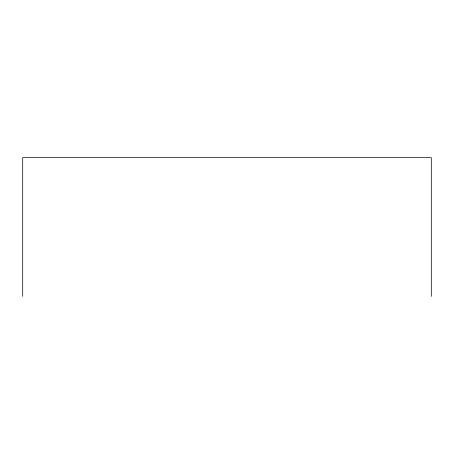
<?xml version="1.0" encoding="UTF-8"?>
<svg xmlns="http://www.w3.org/2000/svg" width="454" height="454" viewBox="0 0 454 454"><rect width="100%" height="100%" fill="white"/><g stroke="black" fill="none" stroke-linecap="round" stroke-linejoin="round"><path stroke-width="0.68" d="M431.3 296.366L431.3 157.634L22.7 157.634L22.7 296.366"/></g></svg>
